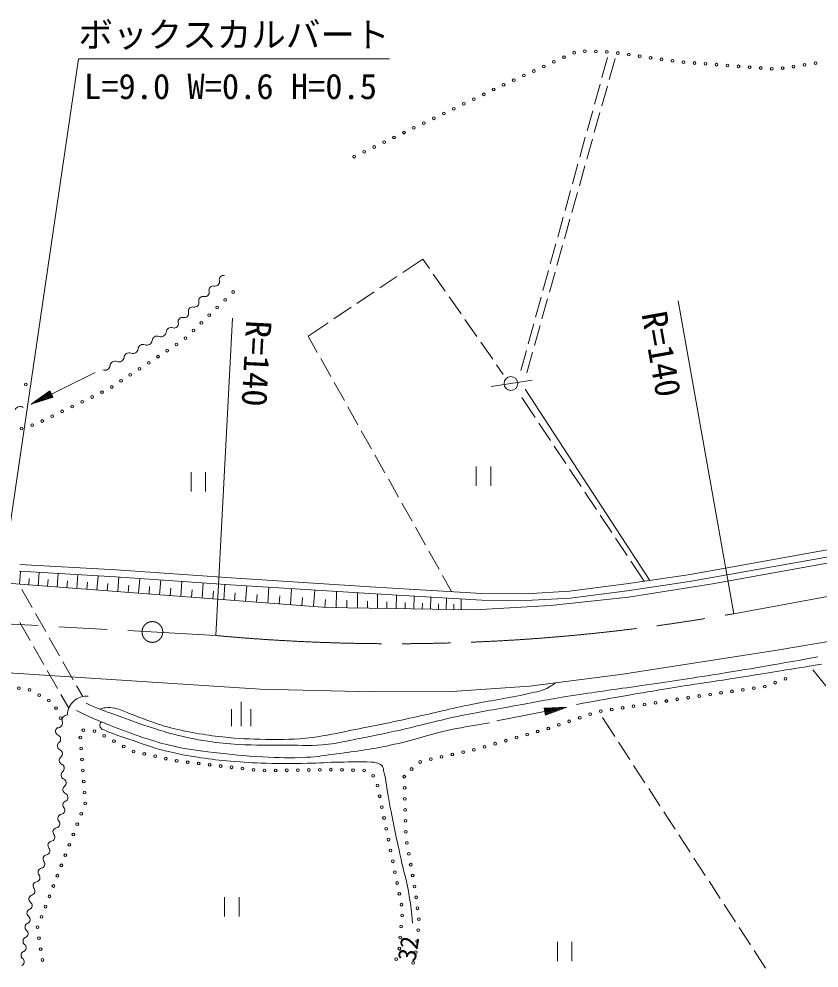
# Model space of a CAD drawing. Units: millimetres, scale not verified. Extents: x 40000 to 680000, y 20000 to 380000.
# Drawn here: x 455694 to 513581, y 249191 to 317881 of the extents above; entities that cross this region are included whole.
import ezdxf
from ezdxf.enums import TextEntityAlignment as Align

# ---------------------------------------------------------------- set-up
doc = ezdxf.new("R2010")
doc.units = ezdxf.units.MM
doc.header["$LTSCALE"] = 1000
doc.linetypes.add('CHAIN', pattern=[18.5, 12, -1.5, 3.5, -1.5])
for name, color, linetype, lineweight in [('M-BMK', 2, 'CHAIN', 13), ('M-STR-HTXT', 7, 'Continuous', 13), ('M-WORK', 1, 'Continuous', 13)]:
    doc.layers.add(name, color=color, linetype=linetype, lineweight=lineweight)
doc.styles.add('ＭＳ ゴシック', font='')
doc.styles.get('ＭＳ ゴシック').set_extended_font_data('MS Gothic')

msp = doc.modelspace()

# ---------------------------------------------------------------- linework, layer by layer
at = {"layer": 'M-BMK'}
for p, q in [((507412, 274838), (564316, 285202)), ((297337, 282903), (469934, 273256))]:
    msp.add_line(p, q, dxfattribs=at)
msp.add_circle((465345, 273513), 750, dxfattribs=at)
msp.add_arc((482824, 412662), 140000, 264.71753, 280.11528, dxfattribs=at)
at = {"layer": 'M-STR-HTXT'}
for p, q in [((507412, 274838), (503378, 297482)), ((469934, 273256), (471154, 296224))]:
    msp.add_line(p, q, dxfattribs=at)
msp.add_lwpolyline([(454500, 277500), (460000, 315000), (482500, 315000)], dxfattribs=at)
at = {"layer": 'M-WORK'}
for p, q in [((498272, 315097), (497872, 313652)), ((498407, 313508), (498831, 315017)), ((497739, 313171), (497339, 311725)), ((497865, 311583), (498271, 313027)), ((497206, 311243), (496806, 309797)), ((497323, 309658), (497729, 311101)), ((496672, 309315), (496272, 307870)), ((496781, 307732), (497187, 309176)), ((496139, 307388), (495739, 305942)), ((496239, 305807), (496645, 307251)), ((495606, 305460), (495206, 304014)), ((495697, 303882), (496104, 305326)), ((495073, 303532), (494673, 302087)), ((495155, 301957), (495562, 303401)), ((494539, 301605), (494139, 300159)), ((494613, 300032), (495020, 301476)), ((483457, 299528), (484905, 300504)), ((484905, 300504), (485387, 299815)), ((494006, 299677), (493606, 298232)), ((494071, 298106), (494478, 299550)), ((481799, 298410), (483042, 299249)), ((485673, 299405), (486533, 298176)), ((480140, 297292), (481384, 298131)), ((486819, 297766), (487679, 296537)), ((493473, 297750), (493073, 296304)), ((493530, 296181), (493936, 297625)), ((478482, 296174), (479726, 297013)), ((487965, 296127), (488825, 294898)), ((476620, 294919), (478067, 295895)), ((492940, 295822), (492540, 294376)), ((492988, 294256), (493394, 295700)), ((477279, 293744), (476620, 294919)), ((489111, 294488), (489971, 293258)), ((478259, 292000), (477524, 293308)), ((492406, 293894), (492007, 292450)), ((492428, 292266), (492852, 293775)), ((490257, 292849), (490739, 292159)), ((461201, 292293), (456576, 290001)), ((479238, 290256), (478503, 291564)), ((489851, 291282), (491289, 291495)), ((491289, 291495), (492834, 291743)), ((457930, 290959), (456576, 290001)), ((458022, 290773), (456839, 290187)), ((458066, 290684), (456884, 290097)), ((458000, 290818), (457102, 290373)), ((458089, 290639), (457191, 290194)), ((457978, 290863), (457365, 290559)), ((458111, 290594), (457498, 290290)), ((457955, 290908), (457628, 290745)), ((457933, 290952), (457891, 290931)), ((458159, 290498), (457930, 290959)), ((501335, 277248), (492321, 291094)), ((456576, 290001), (458159, 290498)), ((458133, 290549), (457806, 290387)), ((458155, 290504), (458113, 290483)), ((492078, 290477), (493040, 289034)), ((480217, 288512), (479483, 289820)), ((493318, 288618), (494150, 287370)), ((481196, 286768), (480462, 288076)), ((494427, 286954), (495259, 285706)), ((482176, 285024), (481441, 286332)), ((468145, 285077), (468145, 283677)), ((469195, 283677), (469195, 285077)), ((488780, 285482), (488780, 284082)), ((489830, 284082), (489830, 285482)), ((495536, 285289), (496368, 284041)), ((483155, 283280), (482420, 284588)), ((496646, 283625), (497478, 282377)), ((484134, 281537), (483400, 282845)), ((497755, 281961), (498587, 280713)), ((485113, 279793), (484379, 281101)), ((498864, 280297), (499696, 279049)), ((486092, 278049), (485358, 279357)), ((504120, 277660), (514583, 279524)), ((504201, 277167), (514670, 279032)), ((455751, 278403), (462717, 278012)), ((499974, 278633), (500936, 277189)), ((505867, 276994), (515617, 278753)), ((455723, 277904), (462685, 277513)), ((455731, 276967), (455802, 277899)), ((457074, 276865), (457147, 277824)), ((458455, 276760), (458530, 277746)), ((459876, 276652), (459953, 277666)), ((461337, 276540), (461417, 277584)), ((462685, 277513), (471006, 276927)), ((462717, 278012), (471040, 277426)), ((486997, 276438), (486337, 277613)), ((499630, 276996), (504120, 277660)), ((453904, 277105), (477974, 275276)), ((456402, 276916), (456439, 277395)), ((457765, 276812), (457802, 277305)), ((459166, 276706), (459204, 277213)), ((460607, 276596), (460646, 277118)), ((462086, 276484), (462127, 277019)), ((462836, 276427), (462917, 277497)), ((463591, 276369), (463631, 276908)), ((464345, 276312), (464427, 277390)), ((465867, 276196), (465950, 277283)), ((467401, 276080), (467484, 277175)), ((468946, 275962), (469030, 277066)), ((470504, 275844), (470588, 276956)), ((471006, 276927), (481076, 276288)), ((471040, 277426), (481107, 276787)), ((472085, 275724), (472171, 276853)), ((495522, 276466), (499630, 276996)), ((499698, 276501), (504201, 277167)), ((499793, 276035), (505867, 276994)), ((455912, 276580), (456652, 275275)), ((465106, 276254), (465148, 276797)), ((466634, 276138), (466676, 276686)), ((468173, 276021), (468215, 276573)), ((469725, 275903), (469767, 276459)), ((471294, 275784), (471337, 276348)), ((472889, 275663), (472933, 276237)), ((473694, 275601), (473781, 276751)), ((475332, 275477), (475421, 276647)), ((476998, 275350), (477089, 276541)), ((478641, 275266), (478658, 276441)), ((480181, 275243), (480197, 276343)), ((481076, 276288), (489175, 275808)), ((481107, 276787), (489192, 276308)), ((481626, 275222), (481642, 276254)), ((482988, 275201), (483002, 276174)), ((489192, 276308), (492360, 276282)), ((492360, 276282), (495522, 276466)), ((495569, 275968), (499698, 276501)), ((474513, 275539), (474557, 276124)), ((476165, 275414), (476210, 276009)), ((477819, 275288), (477863, 275874)), ((479411, 275255), (479419, 275805)), ((480904, 275232), (480911, 275749)), ((482307, 275211), (482314, 275698)), ((483629, 275192), (483635, 275649)), ((484269, 275182), (484283, 276098)), ((484873, 275173), (484879, 275604)), ((485477, 275164), (485489, 276026)), ((486045, 275156), (486051, 275562)), ((486613, 275147), (486625, 275959)), ((487148, 275139), (487154, 275521)), ((487683, 275131), (487695, 275896)), ((489175, 275808), (492372, 275781)), ((492372, 275781), (495569, 275968)), ((494158, 275436), (499793, 276035)), ((456899, 274841), (457639, 273536)), ((477974, 275276), (488683, 275116)), ((488683, 275116), (494158, 275436)), ((455756, 274203), (456498, 272900)), ((510563, 272200), (522046, 274172)), ((457886, 273101), (458627, 271797)), ((456745, 272465), (457487, 271161)), ((499215, 270442), (510563, 272200)), ((439353, 271587), (473133, 269363)), ((458873, 271362), (459614, 270057)), ((457734, 270727), (458476, 269423)), ((513130, 270771), (514077, 269610)), ((492634, 269589), (499215, 270442)), ((459861, 269622), (460304, 268841)), ((473133, 269363), (481312, 269190)), ((487013, 269216), (492634, 269589)), ((458723, 268988), (459291, 267989)), ((481312, 269190), (487013, 269216)), ((471062, 266706), (471062, 267931)), ((471762, 266706), (471762, 268456)), ((472462, 266706), (472462, 267931)), ((490275, 267081), (495343, 268062)), ((495343, 268062), (493685, 268004)), ((493685, 268004), (493783, 267498)), ((493687, 267996), (493733, 268005)), ((493696, 267947), (494055, 268017)), ((493706, 267898), (494377, 268028)), ((493715, 267849), (494699, 268039)), ((493725, 267800), (495021, 268051)), ((493744, 267702), (495040, 267953)), ((493783, 267498), (495343, 268062)), ((493753, 267653), (494737, 267843)), ((493763, 267604), (494434, 267734)), ((493772, 267555), (494131, 267624)), ((493782, 267505), (493828, 267514)), ((497908, 267321), (498800, 265951)), ((499073, 265532), (499892, 264275)), ((500164, 263856), (500983, 262599)), ((501256, 262180), (502075, 260923)), ((502347, 260504), (503166, 259247)), ((503439, 258828), (504257, 257571)), ((504530, 257152), (505349, 255895)), ((505622, 255476), (506440, 254219)), ((470573, 254327), (470573, 252927)), ((471623, 252927), (471623, 254327)), ((506713, 253800), (507532, 252543)), ((507805, 252124), (508623, 250867)), ((494647, 251091), (494647, 249691)), ((495697, 249691), (495697, 251091)), ((508896, 250448), (509715, 249191))]:
    msp.add_line(p, q, dxfattribs=at)
for centre, radius in [((495857, 315441), 100), ((496630, 315552), 100), ((497430, 315531), 100), ((498229, 315510), 100), ((499023, 315416), 100), ((499815, 315302), 100), ((494401, 314777), 100), ((495129, 315109), 100), ((500606, 315187), 100), ((501398, 315073), 100), ((502190, 314958), 100), ((502982, 314844), 100), ((503776, 314756), 100), ((504574, 314696), 100), ((505372, 314635), 100), ((506170, 314575), 100), ((506967, 314515), 100), ((512534, 314554), 100), ((513325, 314675), 100), ((492945, 314114), 100), ((493673, 314446), 100), ((507765, 314454), 100), ((508563, 314394), 100), ((509361, 314334), 100), ((510158, 314273), 100), ((510952, 314313), 100), ((511743, 314433), 100), ((491489, 313451), 100), ((492217, 313782), 100), ((490040, 312773), 100), ((490761, 313119), 100), ((488598, 312080), 100), ((489319, 312426), 100), ((487156, 311386), 100), ((487877, 311733), 100), ((485714, 310693), 100), ((486435, 311039), 100), ((484272, 309999), 100), ((484993, 310346), 100), ((482830, 309306), 100), ((483551, 309653), 100), ((481388, 308613), 100), ((482109, 308959), 100), ((479946, 307919), 100), ((480667, 308266), 100), ((471189, 298118), 100), ((470614, 297561), 100), ((470039, 297005), 100), ((469464, 296449), 100), ((468315, 295336), 100), ((468890, 295892), 100), ((467740, 294780), 100), ((467091, 294316), 100), ((465753, 293439), 100), ((466422, 293877), 100), ((464415, 292561), 100), ((465084, 293000), 100), ((463746, 292123), 100), ((491289, 291495), 500), ((456187, 291433), 100), ((462408, 291246), 100), ((463077, 291684), 100), ((460981, 290524), 100), ((461702, 290872), 100), ((459541, 289828), 100), ((460261, 290176), 100), ((458100, 289132), 100), ((458820, 289480), 100), ((456645, 288474), 100), ((457380, 288784), 100), ((455878, 288244), 100), ((511158, 270117), 100), ((455679, 269454), 100), ((456451, 269327), 100), ((507283, 269215), 100), ((508075, 269328), 100), ((508867, 269441), 100), ((509655, 269569), 100), ((510406, 269843), 100), ((457151, 268941), 100), ((457852, 268555), 100), ((502534, 268516), 100), ((503324, 268638), 100), ((504115, 268761), 100), ((504907, 268876), 100), ((505699, 268989), 100), ((506491, 269102), 100), ((458372, 268001), 100), ((498581, 267904), 100), ((499372, 268026), 100), ((500162, 268149), 100), ((500953, 268271), 100), ((501743, 268393), 100), ((458704, 267273), 100), ((496266, 267305), 100), ((497023, 267563), 100), ((497790, 267782), 100), ((493994, 266533), 100), ((494752, 266789), 100), ((495509, 267047), 100), ((460136, 265882), 100), ((460352, 266403), 100), ((461150, 266340), 100), ((461863, 265991), 100), ((491687, 265869), 100), ((492456, 266091), 100), ((493225, 266312), 100), ((460196, 265085), 100), ((462567, 265611), 100), ((463271, 265231), 100), ((489381, 265206), 100), ((490150, 265427), 100), ((490919, 265648), 100), ((463981, 264866), 100), ((464761, 264691), 100), ((465542, 264517), 100), ((486268, 264471), 100), ((487050, 264639), 100), ((487832, 264808), 100), ((488612, 264984), 100), ((460256, 264287), 100), ((466323, 264342), 100), ((467106, 264180), 100), ((467900, 264088), 100), ((468695, 263995), 100), ((469490, 263903), 100), ((470284, 263811), 100), ((471079, 263719), 100), ((484718, 264105), 100), ((485486, 264303), 100), ((460316, 263489), 100), ((471874, 263626), 100), ((472668, 263534), 100), ((473465, 263479), 100), ((474265, 263490), 100), ((475065, 263502), 100), ((475865, 263514), 100), ((476665, 263526), 100), ((477464, 263538), 100), ((478264, 263549), 100), ((479064, 263539), 100), ((479864, 263511), 100), ((480663, 263483), 100), ((481322, 263099), 100), ((483576, 263041), 100), ((484104, 263593), 100), ((460376, 262691), 100), ((481635, 262405), 100), ((460436, 261894), 100), ((481793, 261620), 100), ((483597, 262241), 100), ((460490, 261097), 100), ((483618, 261442), 100), ((460202, 260351), 100), ((481950, 260836), 100), ((483639, 260642), 100), ((459913, 259604), 100), ((482108, 260052), 100), ((483660, 259842), 100), ((482266, 259267), 100), ((483681, 259042), 100), ((459625, 258858), 100), ((482424, 258483), 100), ((483755, 258248), 100), ((459336, 258112), 100), ((482581, 257699), 100), ((459048, 257366), 100), ((482739, 256915), 100), ((483896, 257461), 100), ((458759, 256620), 100), ((482897, 256130), 100), ((484037, 256673), 100), ((458471, 255874), 100), ((484178, 255886), 100), ((458182, 255127), 100), ((483055, 255346), 100), ((484319, 255098), 100), ((457894, 254381), 100), ((483213, 254562), 100), ((484434, 254307), 100), ((457605, 253635), 100), ((483370, 253777), 100), ((484533, 253513), 100), ((457317, 252889), 100), ((483417, 252987), 100), ((484633, 252719), 100), ((457028, 252143), 100), ((483350, 252190), 100), ((457139, 251354), 100), ((483283, 251392), 100), ((484584, 251924), 100), ((484498, 251129), 100), ((457264, 250564), 100), ((483216, 250595), 100), ((484412, 250333), 100), ((457389, 249774), 100), ((482981, 249832), 100), ((484216, 249565), 100)]:
    msp.add_circle(centre, radius, dxfattribs=at)
for centre, radius, start, end in [((469891, 298854), 310, 256.70285, 14.51617), ((470491, 299010), 310, 76.70285, 194.51617), ((469148, 298095), 310, 256.70285, 14.51617), ((469748, 298250), 310, 76.70285, 194.51617), ((469005, 297491), 310, 76.70285, 194.51617), ((468262, 296732), 310, 76.70285, 194.51617), ((468404, 297336), 310, 256.70285, 14.51617), ((467518, 295973), 310, 76.70285, 194.51617), ((467661, 296576), 310, 256.70285, 14.51617), ((466704, 295178), 366, 67.10563, 174.6891), ((466918, 295817), 310, 256.70285, 14.51617), ((465689, 294570), 366, 67.10563, 174.6891), ((465974, 295246), 366, 247.10563, 354.6891), ((463944, 294031), 366, 247.10563, 354.6891), ((464674, 293963), 366, 67.10563, 174.6891), ((464959, 294638), 366, 247.10563, 354.6891), ((462929, 293423), 366, 247.10563, 354.6891), ((463659, 293355), 366, 67.10563, 174.6891), ((461914, 292816), 366, 247.10563, 354.6891), ((462644, 292748), 366, 67.10563, 174.6891), ((455774, 289438), 396, 54.60957, 157.78789), ((460573, 267493), 1374, 84.34764, 179.25329), ((459190, 267138), 373, 88.62185, 195.1712), ((458653, 266326), 310, 128.24922, 246.00082), ((458469, 266942), 373, 268.62185, 15.1712), ((458400, 265758), 310, 308.24922, 66.00082), ((458785, 265271), 310, 128.24922, 246.00082), ((458916, 264216), 310, 128.24922, 246.00082), ((458532, 264703), 310, 308.24922, 66.00082), ((458664, 263648), 310, 308.24922, 66.00082), ((459048, 263161), 310, 128.24922, 246.00082), ((458796, 262593), 310, 308.24922, 66.00082), ((459180, 262106), 310, 128.24922, 246.00082), ((458928, 261538), 310, 308.24922, 66.00082), ((459171, 260999), 300, 99.82792, 219.72236), ((458709, 260614), 300, 279.82792, 39.72236), ((458349, 259638), 300, 279.82792, 39.72236), ((458811, 260022), 300, 99.82792, 219.72236), ((458452, 259046), 300, 99.82792, 219.72236), ((458092, 258070), 300, 99.82792, 219.72236), ((457990, 258662), 300, 279.82792, 39.72236), ((457630, 257686), 300, 279.82792, 39.72236), ((457270, 256710), 300, 279.82792, 39.72236), ((457733, 257094), 300, 99.82792, 219.72236), ((457373, 256118), 300, 99.82792, 219.72236), ((456911, 255733), 300, 279.82792, 39.72236), ((456551, 254757), 300, 279.82792, 39.72236), ((457013, 255141), 300, 99.82792, 219.72236), ((456711, 254186), 296, 111.47767, 232.45091), ((456350, 253717), 296, 291.47767, 52.45091), ((456567, 253167), 296, 111.47767, 232.45091), ((456206, 252698), 296, 291.47767, 52.45091), ((456423, 252148), 296, 111.47767, 232.45091), ((456062, 251679), 296, 291.47767, 52.45091), ((456279, 251129), 296, 111.47767, 232.45091), ((455919, 250660), 296, 291.47767, 52.45091), ((456135, 250110), 296, 111.47767, 232.45091), ((455775, 249641), 296, 291.47767, 52.45091)]:
    msp.add_arc(centre, radius, start, end, dxfattribs=at)
for points, knots in [([(460546, 268350), (461025, 268137), (461156, 268082), (461553, 267923), (462042, 267728), (462324, 267640), (462819, 267462), (463688, 267149), (464167, 266952), (465045, 266668), (465726, 266448), (466104, 266309), (466798, 266136), (467788, 265889), (468345, 265746), (469355, 265603), (470220, 265480), (470709, 265426), (471581, 265378), (472921, 265304), (473674, 265317), (475015, 265319), (476218, 265320), (476898, 265250), (478093, 265384), (478745, 265457), (479101, 265560), (479745, 265686), (480969, 265923), (481653, 266059), (482871, 266325), (484543, 266690), (485461, 266978), (487134, 267337), (488783, 267692), (489719, 267833), (491378, 268137), (493021, 268437), (493939, 268617), (495588, 268882), (497436, 269180), (498478, 269301), (500330, 269575), (502495, 269896), (503709, 270068), (505871, 270410), (508853, 270881), (509802, 271056), (513490, 271706)], [0, 0, 0, 0, 1, 1, 1, 2, 2, 2, 3, 3, 3, 4, 4, 4, 5, 5, 5, 6, 6, 6, 7, 7, 7, 8, 8, 8, 9, 9, 9, 10, 10, 10, 11, 11, 11, 12, 12, 12, 13, 13, 13, 14, 14, 14, 15, 15, 15, 16, 16, 16, 16]), ([(513772, 271177), (511179, 270757), (510527, 270652), (508446, 270321), (505755, 269893), (504242, 269691), (501555, 269238), (499395, 268873), (498705, 268751), (496032, 268261)], [0, 0, 0, 0, 1, 1, 1, 2, 2, 2, 3, 3, 3, 3]), ([(461553, 267923), (461723, 267988), (461791, 268004), (461949, 268030), (462210, 268072), (462367, 268055), (462624, 267994), (463047, 267894), (463265, 267772), (463672, 267621), (464257, 267405), (464576, 267260), (465164, 267053), (465774, 266838), (466118, 266720), (466744, 266556), (467409, 266381), (467791, 266322), (468467, 266201), (469226, 266064), (469654, 265996), (470421, 265916), (471637, 265790), (472324, 265752), (473547, 265739), (474859, 265724), (475601, 265722), (476903, 265881), (478016, 266016), (478627, 266182), (479727, 266396), (481382, 266718), (482306, 266913), (483954, 267266), (485623, 267624), (486547, 267871), (488217, 268225), (489910, 268584), (490885, 268657), (492568, 269060), (493170, 269204), (493547, 269221), (494078, 269540), (494252, 269644), (494328, 269684), (494507, 269832)], [0, 0, 0, 0, 1, 1, 1, 2, 2, 2, 3, 3, 3, 4, 4, 4, 5, 5, 5, 6, 6, 6, 7, 7, 7, 8, 8, 8, 9, 9, 9, 10, 10, 10, 11, 11, 11, 12, 12, 12, 13, 13, 13, 14, 14, 14, 15, 15, 15, 15]), ([(489744, 266929), (488429, 266734), (488062, 266664), (486991, 266449), (485236, 266097), (484304, 265676), (482551, 265313), (481051, 265002), (480197, 264901), (478680, 264691), (477829, 264573), (477352, 264492), (476495, 264442), (475255, 264370), (474556, 264413), (473316, 264478), (471925, 264551), (471146, 264627), (469764, 264798), (468635, 264937), (467997, 264995), (466887, 265242), (466020, 265434), (465549, 265598), (464702, 265863), (463820, 266140), (463346, 266353), (462482, 266680), (462147, 266807), (461961, 266881), (461629, 267018), (460924, 267309), (460698, 267428), (459853, 267835)], [0, 0, 0, 0, 1, 1, 1, 2, 2, 2, 3, 3, 3, 4, 4, 4, 5, 5, 5, 6, 6, 6, 7, 7, 7, 8, 8, 8, 9, 9, 9, 10, 10, 10, 11, 11, 11, 11]), ([(461629, 267018), (461572, 266918), (461526, 266853), (461542, 266741), (461555, 266655), (461582, 266607), (461637, 266540), (461711, 266450), (461793, 266447), (461897, 266397), (462530, 266099), (462919, 266013), (463579, 265782), (464620, 265418), (465197, 265188), (466266, 264917), (467260, 264666), (467829, 264570), (468842, 264414), (469684, 264285), (470160, 264240), (471008, 264166), (472012, 264077), (472576, 264036), (473584, 264006), (474742, 263970), (475391, 263983), (476550, 264006), (477473, 264024), (477989, 264084), (478912, 264095), (479800, 264105), (480299, 264144), (481185, 264095), (481322, 264087), (481401, 264085), (481535, 264053), (481706, 264013), (481803, 263965), (481937, 263852), (482055, 263753), (482040, 263633), (482079, 263485), (482291, 262684), (482293, 262209), (482446, 261395), (482758, 259735), (482962, 258811), (483317, 257159), (483551, 256065), (483766, 255468), (483938, 254362), (484054, 253616), (484089, 253354), (484169, 252444)], [0, 0, 0, 0, 1, 1, 1, 2, 2, 2, 3, 3, 3, 4, 4, 4, 5, 5, 5, 6, 6, 6, 7, 7, 7, 8, 8, 8, 9, 9, 9, 10, 10, 10, 11, 11, 11, 12, 12, 12, 13, 13, 13, 14, 14, 14, 15, 15, 15, 16, 16, 16, 17, 17, 17, 18, 18, 18, 18])]:
    msp.add_open_spline(points, degree=3, knots=knots, dxfattribs=at)

# ---------------------------------------------------------------- texts
at = {"layer": 'M-STR-HTXT', "style": 'ＭＳ ゴシック'}
for s, p in [('ボックスカルバート', (471250, 316750)), ('L=9.0 W=0.6 H=0.5', (471000, 313000))]:
    msp.add_text(s, height=1833, dxfattribs=at).set_placement(p, align=Align.MIDDLE_CENTER)
for rotation, p in [(280.1, (502185, 293632)), (266.959, (472889, 292943))]:
    msp.add_text('R=140', height=1833, rotation=rotation, dxfattribs=at).set_placement(p, align=Align.MIDDLE_CENTER)
at = {"layer": 'M-WORK', "style": 'ＭＳ ゴシック'}
msp.add_text('32', height=1320, rotation=80.668, dxfattribs=at).set_placement((483863, 250583), align=Align.MIDDLE_CENTER)

doc.saveas('drawing.dxf')
